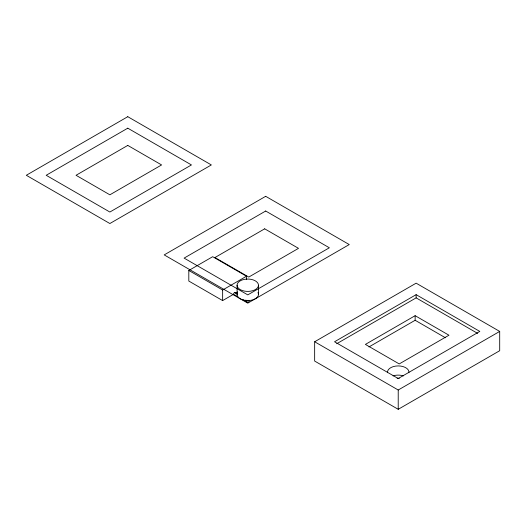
<?xml version="1.0" encoding="UTF-8"?>
<svg xmlns="http://www.w3.org/2000/svg" width="526" height="526" viewBox="0 0 526 526"><rect width="100%" height="100%" fill="white"/><g stroke="black" fill="none" stroke-linecap="round" stroke-linejoin="round"><path stroke-width="0.79" d="M237.627 294.304L234.576 292.541A1.407 0.815 -60 0 0 233.577 294.264L222.636 300.583L188.808 281.055L188.808 270.482L212.688 256.701L246.51 276.229L246.51 279.477M188.808 270.482L222.636 290.01L246.51 276.229M237.62 291.93L235.569 293.113A1.407 0.815 -60 0 0 234.576 292.541M314.653 341.762L416.132 283.172L499.7 331.419L499.7 350.717L398.221 409.307L314.653 361.06L314.653 341.762L398.221 390.009L499.7 331.419M416.132 294.659L334.549 341.762L398.221 378.523L479.804 331.419L416.132 294.659L416.132 297.874L336.679 343.748M415.139 315.685L365.392 344.405L399.221 363.933L448.961 335.213L415.139 315.685L415.139 320.275L368.943 346.943M416.132 297.874L477.68 333.412M415.139 320.275L445.437 337.771M245.695 300.109L247.082 300.911M233.577 294.264L237.745 296.671M242.611 299.478L246.779 301.885A1.407 0.815 0 0 0 248.726 301.911A1.407 0.815 0 0 0 248.857 300.787M246.405 300.892L246.562 301.431A2.768 2.262 60 0 0 246.779 301.885M398.221 390.009L398.221 409.307M258.47 285.23A10.691 6.174 0 0 1 242.427 290.576A10.691 6.174 0 0 1 242.427 279.878A10.691 6.174 0 0 1 258.47 285.23L258.47 294.415M237.081 285.23L237.081 294.415M222.636 290.01L222.636 300.583M387.59 372.724A10.691 6.174 0 0 1 398.221 365.912A10.691 6.174 0 0 1 408.86 372.724M399.326 378.227A10.691 6.174 0 0 1 397.117 378.227M393.034 375.88A10.691 6.174 0 0 1 403.409 375.88M257.964 292.541A10.691 6.174 0 0 1 247.779 300.589A10.691 6.174 0 0 1 237.588 292.541M246.444 300.872A1.499 1.223 60 0 1 246.385 300.287M127.779 116.693L26.3 175.283L109.868 223.53L211.347 164.94L127.779 116.693M127.779 128.18L46.196 175.283L109.868 212.037L191.451 164.94L127.779 128.18M127.779 145.413L76.046 175.283L109.868 194.811L161.6 164.94L127.779 145.413M265.683 196.31L164.204 254.9L247.779 303.147L349.251 244.564L265.683 196.31M265.683 211.018L184.107 258.115L247.779 294.876L329.355 247.779L265.683 211.018M264.69 228.823L214.943 257.543L248.772 277.07L298.512 248.351L264.69 228.823"/></g></svg>
